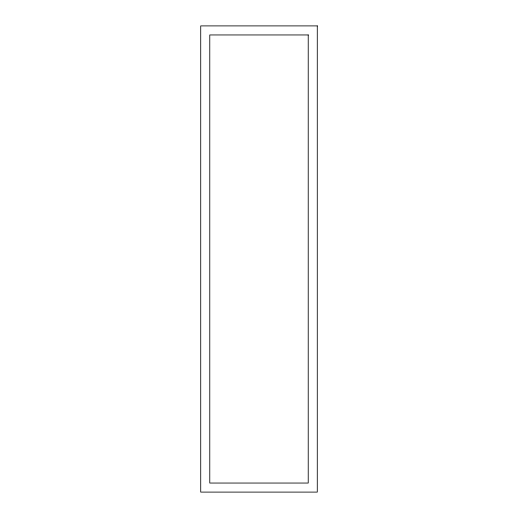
<?xml version="1.0" encoding="UTF-8"?>
<svg xmlns="http://www.w3.org/2000/svg" width="518" height="518" viewBox="0 0 518 518"><rect width="100%" height="100%" fill="white"/><g stroke="black" fill="none" stroke-linecap="round" stroke-linejoin="round"><path stroke-width="0.78" d="M317.275 25.9L200.725 25.9L200.725 492.1L317.275 492.1L317.275 25.9M308.223 34.952L209.777 34.952L209.777 483.048L308.223 483.048L308.223 34.952"/></g></svg>
